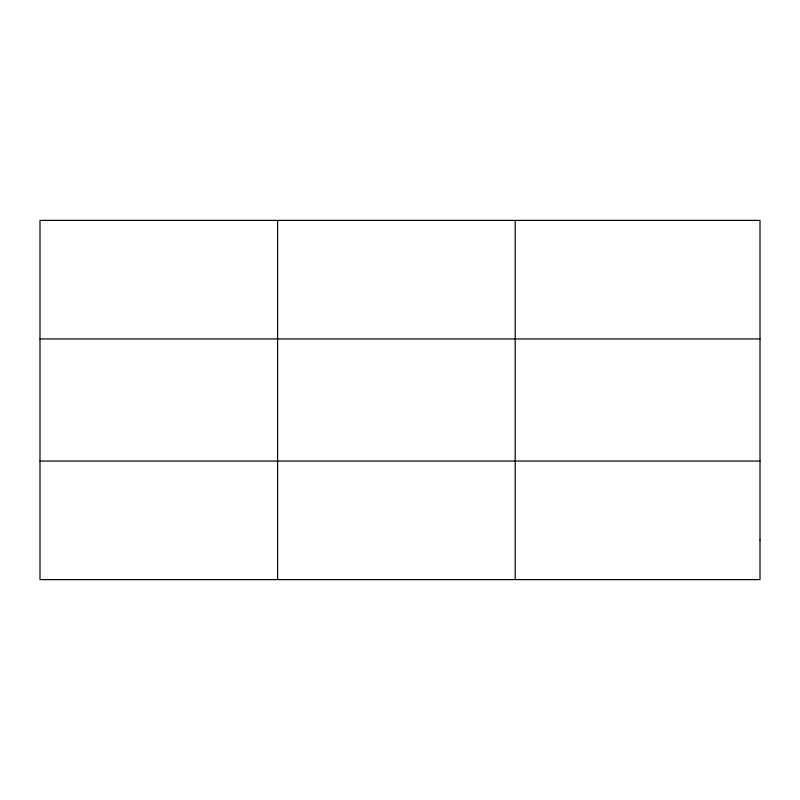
<?xml version="1.0" encoding="UTF-8"?>
<svg xmlns="http://www.w3.org/2000/svg" width="800" height="800" viewBox="0 0 800 800"><rect width="100%" height="100%" fill="white"/><g stroke="black" fill="none" stroke-linecap="round" stroke-linejoin="round"><path stroke-width="1.2" d="M277.6 220.4L277.6 579.6M515.2 220.4L515.2 579.6M40 338.94L760 338.94M40 461.06L760 461.06M760 540.09L760 579.6L40 579.6L40 220.4L760 220.4L760 540.09"/></g></svg>
